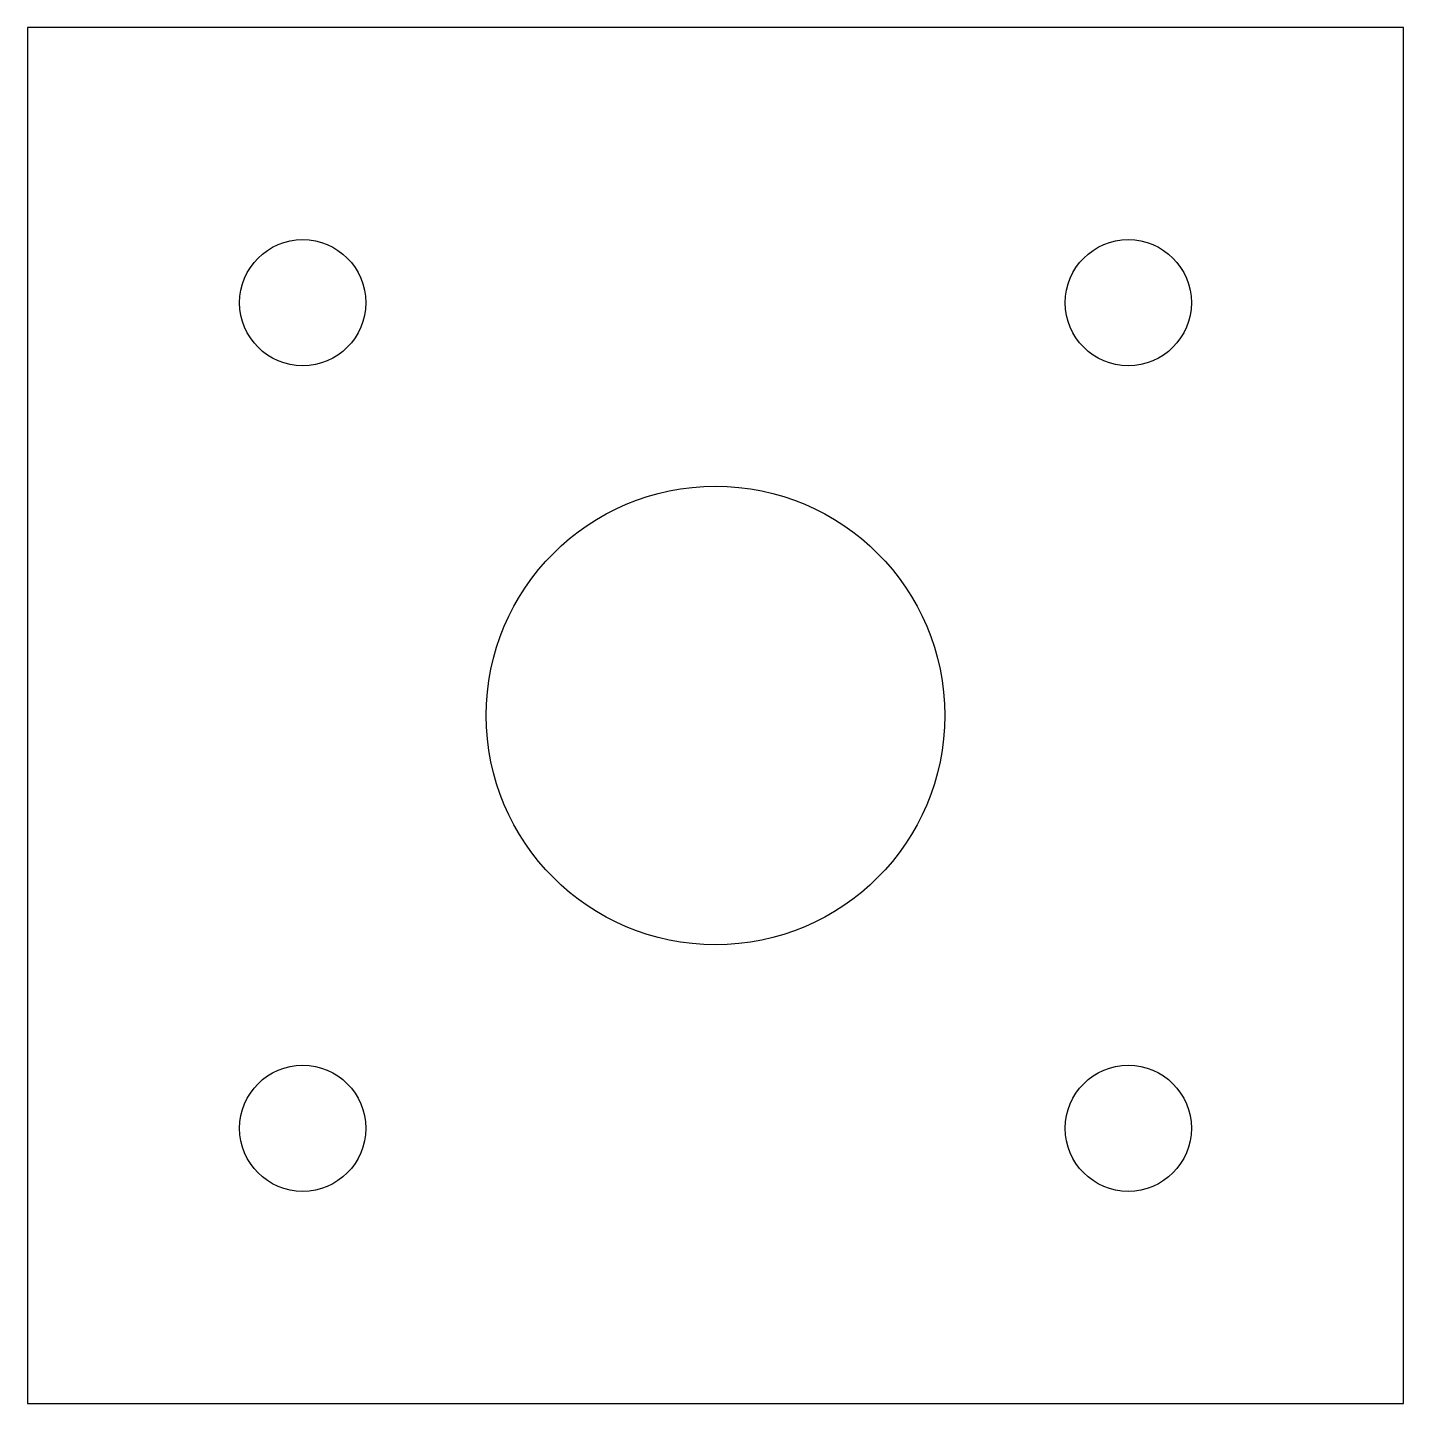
# Model space of a CAD drawing. Header units: millimetres. Extents: x -30 to 30, y -30 to 30.
import ezdxf

# ---------------------------------------------------------------- set-up
doc = ezdxf.new("R2010")
doc.units = ezdxf.units.MM

msp = doc.modelspace()

# ---------------------------------------------------------------- linework, layer by layer
msp.add_lwpolyline([(-30, -30), (30, -30), (30, 30), (-30, 30)], close=True)
for centre, radius in [((-18, 18), 2.75), ((18, 18), 2.75), ((0, 0), 10), ((-18, -18), 2.75), ((18, -18), 2.75)]:
    msp.add_circle(centre, radius)

doc.saveas('drawing.dxf')
